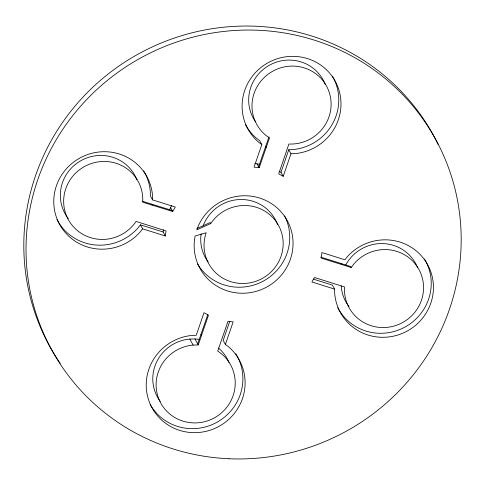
<?xml version="1.0" encoding="UTF-8"?>
<svg xmlns="http://www.w3.org/2000/svg" width="485" height="485" viewBox="0 0 485 485"><rect width="100%" height="100%" fill="white"/><g stroke="black" fill="none" stroke-linecap="round" stroke-linejoin="round"><path stroke-width="0.73" d="M142.602 228.847L165.349 235.983L166.034 230.915L136.067 221.421A39.806 38.739 -28.9 0 1 71.271 224.167A39.806 38.739 -28.9 0 1 92.211 163.251A39.806 38.739 -28.9 0 1 142.687 202.172L172.708 211.502L175.303 207.034L152.557 199.893L152.563 196.231A49.761 48.427 -28.9 0 0 87.403 154.636A49.761 48.427 -28.9 0 0 62.05 228.38A49.761 48.427 -28.9 0 0 140.335 231.8L142.602 228.847L140.389 224.84L138.122 227.792A49.761 48.427 -28.9 0 1 56.933 219.541M334.656 289.115L334.65 292.776A49.761 48.427 -28.9 0 0 399.81 334.371A49.761 48.427 -28.9 0 0 425.163 260.633A49.761 48.427 -28.9 0 0 346.878 257.208L344.908 259.778L321.925 252.564L321.179 258.093L351.176 267.508L354.305 263.476A39.806 38.739 -28.9 0 1 416.93 266.216A39.806 38.739 -28.9 0 1 396.645 325.211A39.806 38.739 -28.9 0 1 344.52 291.934L344.502 286.92L314.504 277.505L311.91 281.979L334.656 289.115L332.443 285.107L313.249 279.081M165.349 235.983L163.136 231.975L163.427 229.805M245.598 124.797A49.761 48.427 -28.9 0 0 256.662 138.389L259.608 140.559L261.821 144.566L254.055 167.155L259.184 167.713L269.508 137.952A39.806 38.739 -28.9 0 1 268.211 74.132A39.806 38.739 -28.9 0 1 329.551 93.381A39.806 38.739 -28.9 0 1 288.89 144.033L278.729 173.848L283.21 176.304L290.976 153.715L288.763 149.707L292.479 149.629A49.761 48.427 -28.9 0 0 333.728 78.594M198.238 344.95L208.483 315.159L204.003 312.704L196.237 335.293L192.521 335.371A49.761 48.427 -28.9 0 0 148.81 400.568A49.761 48.427 -28.9 0 0 223.064 423.872A49.761 48.427 -28.9 0 0 228.338 346.611L225.392 344.441L233.158 321.852L228.029 321.294L217.704 351.055A39.806 38.739 -28.9 0 1 220.372 413.814A39.806 38.739 -28.9 0 1 158.765 398.828A39.806 38.739 -28.9 0 1 193.151 345.084L198.238 344.95L197.686 343.944L207.689 314.862M229.732 321.373L223.179 340.434L225.392 344.441M283.21 176.304L280.997 172.296L288.763 149.707M258.632 166.713L268.957 136.952M169.641 209.532L171.605 205.579M196.922 228.52L210.199 222.53L210.751 223.53A39.806 38.739 -28.9 0 1 277.462 223.573A39.806 38.739 -28.9 0 1 247.841 283.167A39.806 38.739 -28.9 0 1 206.167 232.758L195.122 236.013A49.761 48.427 -28.9 0 0 257.359 291A49.761 48.427 -28.9 0 0 279.39 210.06A49.761 48.427 -28.9 0 0 196.807 229.817L210.751 223.53M290.976 153.715L294.692 153.636A49.761 48.427 -28.9 0 0 338.403 88.44A49.761 48.427 -28.9 0 0 264.149 65.135A49.761 48.427 -28.9 0 0 258.875 142.396L261.821 144.566M160.256 401.441A39.806 38.739 -28.9 0 1 156.576 362.077A39.806 38.739 -28.9 0 1 189.829 339.07L195.006 338.96A39.806 38.739 -28.9 0 1 199.408 339.403M254.77 163.463L259.827 164.403M142.129 201.172L172.157 210.502M320.627 257.092L350.619 266.507L351.176 267.508M140.389 224.84L163.136 231.975M279.075 171.241L280.997 172.296M341.113 263.525L341.67 264.525M265.683 146.391L266.235 147.398M256.971 163.706L259.184 167.713M170.496 207.495L172.708 211.502M152.557 199.893L150.344 195.885L150.35 192.224A49.761 48.427 -28.9 0 0 143.693 170.878M151.659 204.13L152.211 205.131M200.935 334.504L201.487 335.511M189.829 339.07L193.151 345.084M195.006 338.96L197.686 343.944M284.677 216.013A49.761 48.427 -28.9 0 1 263.676 280.894A49.761 48.427 -28.9 0 1 197.595 264.052M203.094 226.052A39.806 38.739 -28.9 0 1 240.36 199.511A39.806 38.739 -28.9 0 1 277.529 224.494M208.198 262.015A39.806 38.739 -28.9 0 1 201.123 233.861M66.56 216.177A39.806 38.739 -28.9 0 1 82.129 160.008A39.806 38.739 -28.9 0 1 136.879 179.759M68.239 218.535A39.806 38.739 -28.9 0 1 66.96 216.777M255.298 121.414A39.806 38.739 -28.9 0 1 270.139 64.814A39.806 38.739 -28.9 0 1 325.217 84.396M218.486 348.06A39.806 38.739 -28.9 0 1 229.059 362.568M345.562 265.392A39.806 38.739 -28.9 0 1 382.968 243.579A39.806 38.739 -28.9 0 1 417.664 267.878M349.024 306.647A39.806 38.739 -28.9 0 1 341.197 285.92M60.261 363.392A218.941 213.067 -28.9 0 1 134.278 56.302A218.941 213.067 -28.9 0 1 438.046 144.287M424.478 258.99A49.761 48.427 -28.9 0 1 405.49 326.781A49.761 48.427 -28.9 0 1 337.718 307.654M332.383 76.115A49.761 48.427 -28.9 0 1 333.407 77.97M235.777 353.759A49.761 48.427 -28.9 0 1 218.098 421.604A49.761 48.427 -28.9 0 1 150.053 404.26M228.981 458.749A218.941 213.067 -28.9 0 0 438.925 145.603A218.941 213.067 -28.9 0 0 62.911 129.162A218.941 213.067 -28.9 0 0 228.981 458.749"/></g></svg>
